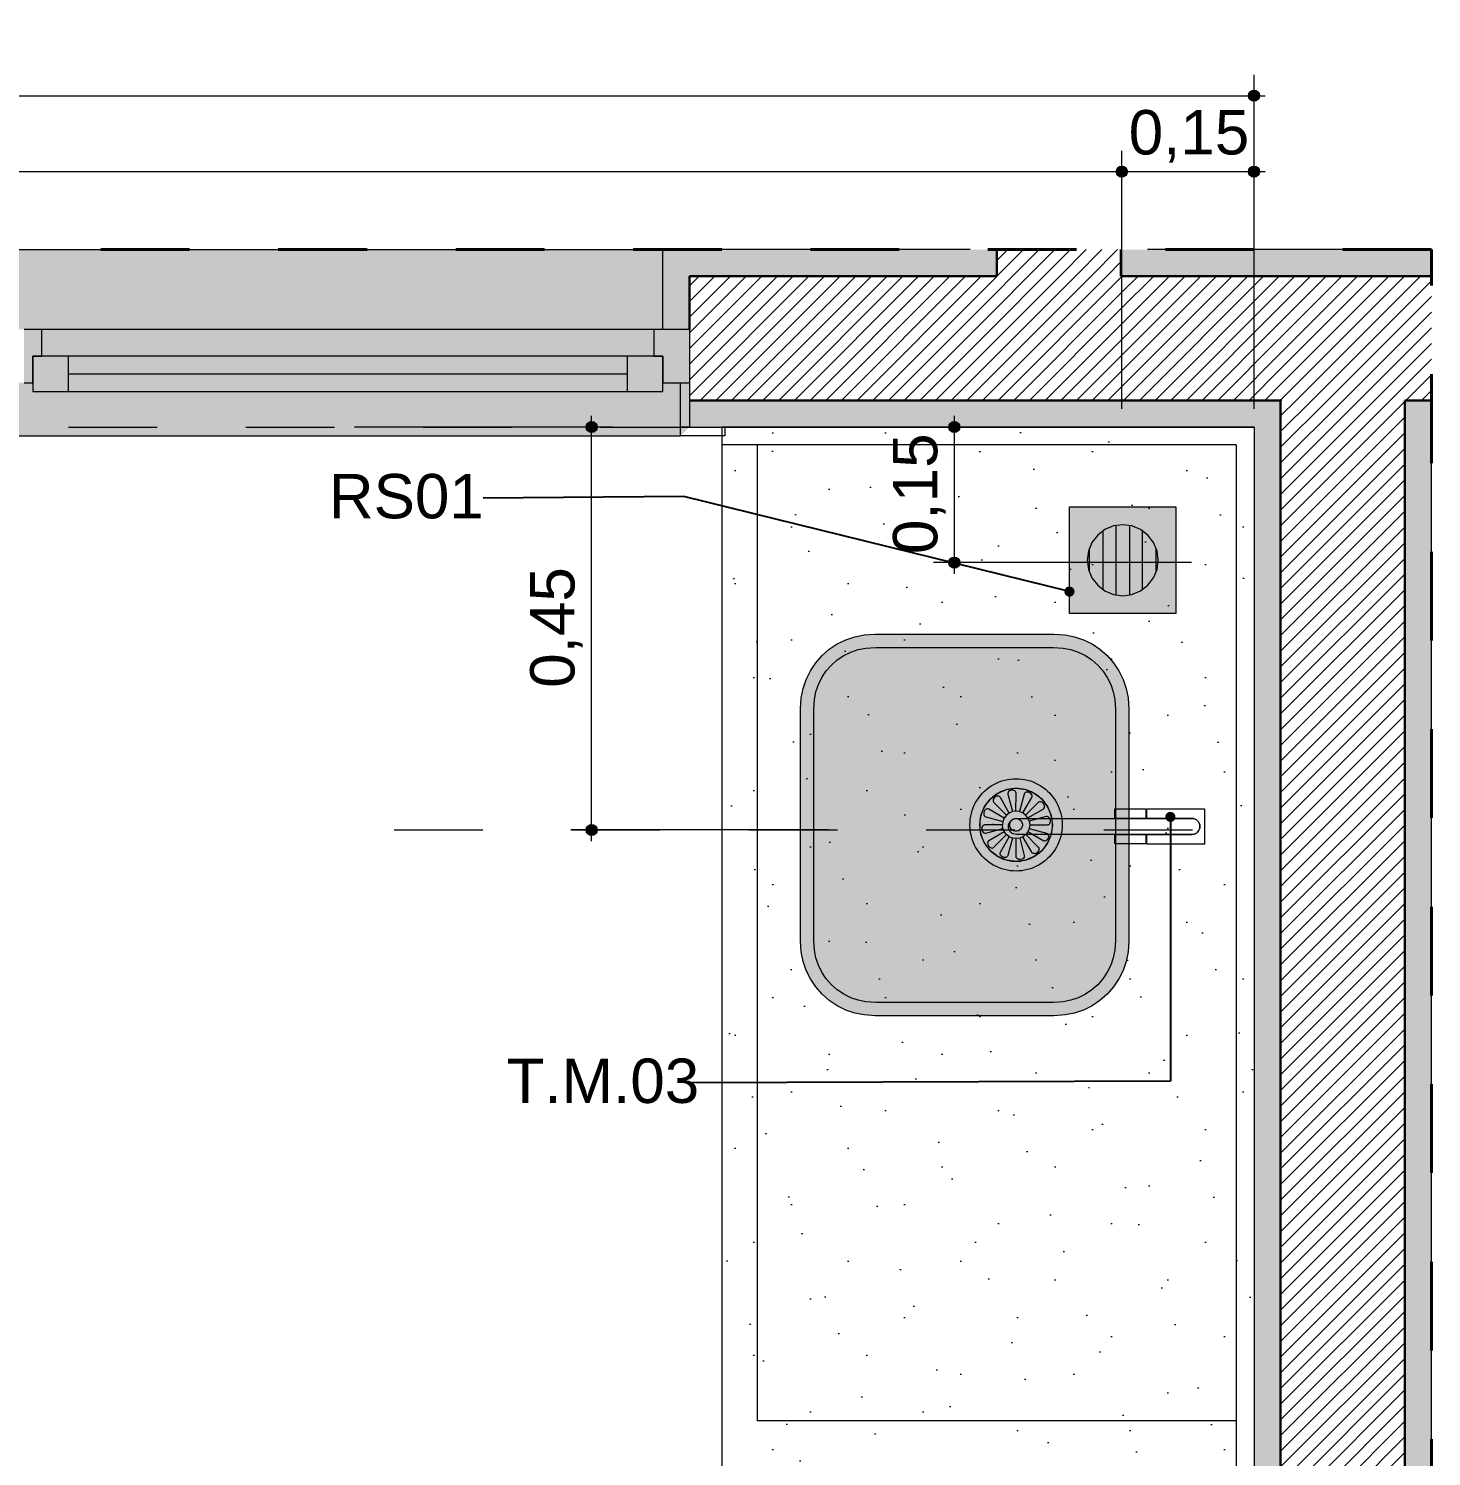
# Model space of a CAD drawing. Header units: metres. Extents: x -1.8 to 75.3, y -2 to 2.8.
# Drawn here: x 48.095 to 49.676, y 1.232 to 2.841 of the extents above; entities that cross this region are included whole.
import ezdxf

# ---------------------------------------------------------------- set-up
doc = ezdxf.new("R2010")
doc.units = ezdxf.units.M
doc.header["$MEASUREMENT"] = 0
doc.linetypes.add('Dashed', pattern=[0.035, 0.0225, -0.0125])
for name, color, linetype, lineweight in [('0_Caneta_No__1', 7, 'Continuous', 40), ('NOTAS-DETALHAMENTO.EXEC_Caneta_No__1', 7, 'Continuous', 40), ('NOTAS-DETALHAMENTO.EXEC_Caneta_No__241', 7, 'Continuous', 13), ('PAREDE CONSTRUIR_Caneta_No__10', 7, 'Continuous', 5), ('PAREDE CONSTRUIR_Caneta_No__241', 7, 'Continuous', 13), ('PAREDE CONSTRUIR_Caneta_No__255', 255, 'Continuous', 0), ('PAREDE CONSTRUIR_Caneta_No__3', 7, 'Continuous', 30), ('PAREDE CONSTRUIR_Caneta_No__91', 255, 'Continuous', 0)]:
    doc.layers.add(name, color=color, linetype=linetype, lineweight=lineweight)
for name, color, linetype, lineweight, true_color in [('0_Caneta_No__167', 7, 'Continuous', 0, 0x0035d5), ('0_Caneta_No__25', 7, 'Continuous', 13, 0x982312), ('EIXO HIDRÁULICO - Executivo.EXEC_Caneta_No__167', 7, 'Continuous', 0, 0x0035d5), ('LOUCAS-METAIS.ARQ_Caneta_No__13', 7, 'Continuous', 0, 0xaaaaaa), ('LOUCAS-METAIS.ARQ_Caneta_No__16', 7, 'Continuous', 0, 0xc9c9c9), ('LOUCAS-METAIS.ARQ_Caneta_No__18', 7, 'Continuous', 0, 0xdfdfdf), ('PAREDE CONSTRUIR_Caneta_No__9', 7, 'Continuous', 9, 0x020202), ('RALO_Caneta_No__19', 7, 'Continuous', 0, 0xe9e9e9), ('RALO_Caneta_No__96', 7, 'Continuous', 0, 0xb6b6b6)]:
    doc.layers.add(name, color=color, linetype=linetype, lineweight=lineweight, true_color=true_color)
doc.styles.add('GENERATED_STYLE_1', font='arial.ttf')
doc.dimstyles.new('GENERATED_STYLE__1', dxfattribs={"dimtxt": 0.05, "dimasz": 0.02375, "dimexe": 0.18, "dimexo": 0.267183, "dimgap": 0, "dimtad": 1, "dimzin": 0, "dimdsep": 46, "dimtxsty": 'GENERATED_STYLE_1', "dimblk": 'ARROWHEAD_11', "dimblk1": 'ARROWHEAD_11', "dimblk2": 'ARROWHEAD_11', "dimcen": 0.09, "dimclrd": 256, "dimclre": 256, "dimclrt": 256, "dimadec": 0, "dimazin": 0, "dimtfac": 1, "dimtdec": 4, "dimtmove": 0, "dimatfit": 3, "dimfxl": 0, "dimtolj": 1, "dimtzin": 0, "dimarcsym": 0})
doc.dimstyles.new('GENERATED_STYLE__2', dxfattribs={"dimtxt": 0.05, "dimasz": 0.02375, "dimexe": 0.18, "dimexo": 0.267183, "dimgap": 0, "dimtad": 1, "dimzin": 0, "dimdsep": 46, "dimtxsty": 'GENERATED_STYLE_1', "dimblk": 'ARROWHEAD_11', "dimblk1": 'ARROWHEAD_11', "dimblk2": 'ARROWHEAD_11', "dimcen": 0.09, "dimclrd": 256, "dimclre": 256, "dimclrt": 256, "dimadec": 0, "dimazin": 0, "dimtfac": 1, "dimtdec": 4, "dimtmove": 0, "dimatfit": 3, "dimfxl": 0, "dimtolj": 1, "dimtzin": 0, "dimarcsym": 0})
doc.dimstyles.new('GENERATED_STYLE__3', dxfattribs={"dimtxt": 0.05, "dimasz": 0.02375, "dimexe": 0.18, "dimexo": 0.267183, "dimgap": 0, "dimtad": 1, "dimtih": 1, "dimtoh": 1, "dimzin": 0, "dimdsep": 46, "dimtxsty": 'GENERATED_STYLE_1', "dimblk": 'ARROWHEAD_11', "dimblk1": 'ARROWHEAD_11', "dimblk2": 'ARROWHEAD_11', "dimcen": 0.09, "dimclrd": 256, "dimclre": 256, "dimclrt": 256, "dimadec": 0, "dimazin": 0, "dimtfac": 1, "dimtdec": 4, "dimtmove": 0, "dimatfit": 3, "dimfxl": 0, "dimtolj": 1, "dimtzin": 0, "dimarcsym": 0})
doc.dimstyles.new('GENERATED_STYLE__4', dxfattribs={"dimtxt": 0.18, "dimasz": 0.0228, "dimexe": 0.18, "dimexo": 0.0625, "dimgap": 0, "dimtad": 0, "dimtih": 1, "dimtoh": 1, "dimdec": 4, "dimzin": 0, "dimdsep": 46, "dimcen": 0.09, "dimadec": 0, "dimazin": 0, "dimtfac": 1, "dimtdec": 4, "dimtmove": 0, "dimatfit": 3, "dimldrblk": 'ARROWHEAD_11', "dimfxl": 0, "dimtolj": 1, "dimtzin": 0, "dimarcsym": 0})
pattern_1 = [(45, (47.406207, 0.022009), (-0.008838835, 0.008838835), [])]
pattern_2 = [(45, (47.40621, 0.22201), (-0.0636396, 0.0636396), [0, -0.06, 0, -0.09]), (110, (47.60621, 0.22201), (0.0845723, 0.0307818), [0, -0.044, 0, -0.076])]

# ---------------------------------------------------------------- blocks, each defined once
blk = doc.blocks.new('*D191', base_point=(47.4062, 0.022))
at = {"layer": '0_Caneta_No__167', "linetype": 'Continuous', "lineweight": 0, "true_color": 0x0035d5}
for points in [[(48.7231, 2.3923), (48.7236, 2.3899), (48.7249, 2.3878), (48.727, 2.3865), (48.7294, 2.386), (48.7318, 2.3865), (48.7338, 2.3878), (48.7351, 2.3899), (48.7356, 2.3923), (48.7351, 2.3947), (48.7338, 2.3967), (48.7318, 2.398), (48.7294, 2.3985), (48.727, 2.398), (48.7249, 2.3967), (48.7236, 2.3947)], [(48.7231, 1.9383), (48.7236, 1.9359), (48.7249, 1.9338), (48.727, 1.9325), (48.7294, 1.932), (48.7318, 1.9325), (48.7338, 1.9338), (48.7351, 1.9359), (48.7356, 1.9383), (48.7351, 1.9407), (48.7338, 1.9427), (48.7318, 1.944), (48.7294, 1.9445), (48.727, 1.944), (48.7249, 1.9427), (48.7236, 1.9407)]]:
    blk.add_hatch(color=162, dxfattribs=at).paths.add_polyline_path(points)
at = {"layer": '0_Caneta_No__167', "color": 162, "linetype": 'Continuous', "lineweight": 0, "true_color": 0x0035d5}
for p, q in [((48.7294, 2.3985), (48.7294, 2.4048)), ((48.7231, 2.3923), (48.4622, 2.3923)), ((48.7294, 1.9445), (48.7294, 2.386)), ((48.7528, 2.3923), (48.7356, 2.3923)), ((48.7231, 1.9383), (48.7059, 1.9383)), ((48.7294, 1.9258), (48.7294, 1.932)), ((48.9966, 1.9383), (48.7356, 1.9383))]:
    blk.add_line(p, q, dxfattribs=at)
for centre in [(48.7294, 2.3923), (48.7294, 1.9383)]:
    blk.add_circle(centre, 0.00625, dxfattribs=at)
at = {"layer": '0_Caneta_No__167', "color": 162, "lineweight": 0, "true_color": 0x0035d5, "insert": (48.7194, 2.0985), "char_height": 0.05, "attachment_point": 7, "rotation": 90, "style": 'GENERATED_STYLE_1'}
blk.add_mtext('\\A1;{\\pql;\\fArial|b0|i0|c0|p0;\\W1.000000;0,45}', dxfattribs=at)
blk = doc.blocks.new('ARROWHEAD_11')
at = {"color": 0, "linetype": 'Continuous', "lineweight": 0}
blk.add_line((0, 0), (-1, 0), dxfattribs=at)
at = {"color": 0, "linetype": 'Continuous', "lineweight": 0, "const_width": 0.25, "flags": 128}
blk.add_lwpolyline([(-0.125, 0, 1), (0.125, 0, 1)], format="xyb", close=True, dxfattribs=at)
blk = doc.blocks.new('*D194', base_point=(47.4062, 0.022))
at = {"layer": '0_Caneta_No__25', "linetype": 'Continuous', "lineweight": 13, "true_color": 0x982312}
for points in [[(44.2379, 2.6802), (44.2384, 2.6778), (44.2398, 2.6758), (44.2418, 2.6745), (44.2442, 2.674), (44.2466, 2.6745), (44.2486, 2.6758), (44.25, 2.6778), (44.2504, 2.6802), (44.25, 2.6826), (44.2486, 2.6846), (44.2466, 2.686), (44.2442, 2.6865), (44.2418, 2.686), (44.2398, 2.6846), (44.2384, 2.6826)], [(49.3208, 2.6802), (49.3213, 2.6778), (49.3227, 2.6758), (49.3247, 2.6745), (49.3271, 2.674), (49.3295, 2.6745), (49.3315, 2.6758), (49.3329, 2.6778), (49.3333, 2.6802), (49.3329, 2.6826), (49.3315, 2.6846), (49.3295, 2.686), (49.3271, 2.6865), (49.3247, 2.686), (49.3227, 2.6846), (49.3213, 2.6826)]]:
    blk.add_hatch(color=24, dxfattribs=at).paths.add_polyline_path(points)
at = {"layer": '0_Caneta_No__25', "color": 24, "linetype": 'Continuous', "lineweight": 13, "true_color": 0x982312}
for p, q in [((44.2442, 2.6865), (44.2442, 2.7037)), ((44.2442, 2.413), (44.2442, 2.674)), ((44.2504, 2.6802), (49.3208, 2.6802))]:
    blk.add_line(p, q, dxfattribs=at)
for centre in [(44.2442, 2.6802), (49.3271, 2.6802)]:
    blk.add_circle(centre, 0.00625, dxfattribs=at)
at = {"layer": '0_Caneta_No__25', "color": 24, "lineweight": 13, "true_color": 0x982312, "insert": (46.7189, 2.6902), "char_height": 0.05, "attachment_point": 7, "style": 'GENERATED_STYLE_1'}
blk.add_mtext('\\A1;{\\pql;\\fArial|b0|i0|c0|p0;\\W1.000000;5,08}', dxfattribs=at)
blk = doc.blocks.new('*D195', base_point=(47.4062, 0.022))
at = {"layer": '0_Caneta_No__25', "linetype": 'Continuous', "lineweight": 13, "true_color": 0x982312}
for points in [[(49.3208, 2.6802), (49.3213, 2.6778), (49.3227, 2.6758), (49.3247, 2.6745), (49.3271, 2.674), (49.3295, 2.6745), (49.3315, 2.6758), (49.3329, 2.6778), (49.3333, 2.6802), (49.3329, 2.6826), (49.3315, 2.6846), (49.3295, 2.686), (49.3271, 2.6865), (49.3247, 2.686), (49.3227, 2.6846), (49.3213, 2.6826)], [(49.4699, 2.6802), (49.4704, 2.6778), (49.4718, 2.6758), (49.4738, 2.6745), (49.4762, 2.674), (49.4786, 2.6745), (49.4806, 2.6758), (49.482, 2.6778), (49.4824, 2.6802), (49.482, 2.6826), (49.4806, 2.6846), (49.4786, 2.686), (49.4762, 2.6865), (49.4738, 2.686), (49.4718, 2.6846), (49.4704, 2.6826)]]:
    blk.add_hatch(color=24, dxfattribs=at).paths.add_polyline_path(points)
at = {"layer": '0_Caneta_No__25', "color": 24, "linetype": 'Continuous', "lineweight": 13, "true_color": 0x982312}
for p, q in [((49.3271, 2.6865), (49.3271, 2.7037)), ((49.4762, 2.6865), (49.4762, 2.7037)), ((49.3271, 2.413), (49.3271, 2.674)), ((49.3333, 2.6802), (49.4699, 2.6802)), ((49.4762, 2.413), (49.4762, 2.674)), ((49.4824, 2.6802), (49.4887, 2.6802))]:
    blk.add_line(p, q, dxfattribs=at)
for centre in [(49.3271, 2.6802), (49.4762, 2.6802)]:
    blk.add_circle(centre, 0.00625, dxfattribs=at)
at = {"layer": '0_Caneta_No__25', "color": 24, "lineweight": 13, "true_color": 0x982312, "insert": (49.3349, 2.6902), "char_height": 0.05, "attachment_point": 7, "style": 'GENERATED_STYLE_1'}
blk.add_mtext('\\A1;{\\pql;\\fArial|b0|i0|c0|p0;\\W1.000000;0,15}', dxfattribs=at)
blk = doc.blocks.new('*D196', base_point=(47.4062, 0.022))
at = {"layer": '0_Caneta_No__25', "linetype": 'Continuous', "lineweight": 13, "true_color": 0x982312}
for points in [[(44.0899, 2.7657), (44.0904, 2.7634), (44.0918, 2.7613), (44.0938, 2.76), (44.0962, 2.7595), (44.0986, 2.76), (44.1006, 2.7613), (44.102, 2.7634), (44.1024, 2.7657), (44.102, 2.7681), (44.1006, 2.7702), (44.0986, 2.7715), (44.0962, 2.772), (44.0938, 2.7715), (44.0918, 2.7702), (44.0904, 2.7681)], [(49.4699, 2.7657), (49.4704, 2.7634), (49.4718, 2.7613), (49.4738, 2.76), (49.4762, 2.7595), (49.4786, 2.76), (49.4806, 2.7613), (49.482, 2.7634), (49.4824, 2.7657), (49.482, 2.7681), (49.4806, 2.7702), (49.4786, 2.7715), (49.4762, 2.772), (49.4738, 2.7715), (49.4718, 2.7702), (49.4704, 2.7681)]]:
    blk.add_hatch(color=24, dxfattribs=at).paths.add_polyline_path(points)
at = {"layer": '0_Caneta_No__25', "color": 24, "linetype": 'Continuous', "lineweight": 13, "true_color": 0x982312}
for p, q in [((44.0962, 2.772), (44.0962, 2.7892)), ((49.4762, 2.772), (49.4762, 2.7892)), ((44.0837, 2.7657), (44.0899, 2.7657)), ((44.0962, 2.4986), (44.0962, 2.7595)), ((44.1024, 2.7657), (49.4699, 2.7657)), ((49.4762, 2.4986), (49.4762, 2.7595)), ((49.4824, 2.7657), (49.4887, 2.7657))]:
    blk.add_line(p, q, dxfattribs=at)
for centre in [(44.0962, 2.7657), (49.4762, 2.7657)]:
    blk.add_circle(centre, 0.00625, dxfattribs=at)
at = {"layer": '0_Caneta_No__25', "color": 24, "lineweight": 13, "true_color": 0x982312, "insert": (46.7195, 2.7757), "char_height": 0.05, "attachment_point": 7, "style": 'GENERATED_STYLE_1'}
blk.add_mtext('\\A1;{\\pql;\\fArial|b0|i0|c0|p0;\\W1.000000;5,38}', dxfattribs=at)
blk = doc.blocks.new('*D200', base_point=(47.4062, 0.022))
at = {"layer": '0_Caneta_No__25', "linetype": 'Continuous', "lineweight": 13, "true_color": 0x982312}
for points in [[(49.1322, 2.3923), (49.1327, 2.3899), (49.134, 2.3878), (49.136, 2.3865), (49.1384, 2.386), (49.1408, 2.3865), (49.1429, 2.3878), (49.1442, 2.3899), (49.1447, 2.3923), (49.1442, 2.3947), (49.1429, 2.3967), (49.1408, 2.398), (49.1384, 2.3985), (49.136, 2.398), (49.134, 2.3967), (49.1327, 2.3947)], [(49.1322, 2.2396), (49.1327, 2.2372), (49.134, 2.2352), (49.136, 2.2338), (49.1384, 2.2334), (49.1408, 2.2338), (49.1429, 2.2352), (49.1442, 2.2372), (49.1447, 2.2396), (49.1442, 2.242), (49.1429, 2.244), (49.1408, 2.2454), (49.1384, 2.2459), (49.136, 2.2454), (49.134, 2.244), (49.1327, 2.242)]]:
    blk.add_hatch(color=24, dxfattribs=at).paths.add_polyline_path(points)
at = {"layer": '0_Caneta_No__25', "color": 24, "linetype": 'Continuous', "lineweight": 13, "true_color": 0x982312}
for p, q in [((49.1384, 2.3985), (49.1384, 2.4048)), ((49.1322, 2.3923), (49.115, 2.3923)), ((49.1384, 2.2459), (49.1384, 2.386)), ((49.4056, 2.3923), (49.1447, 2.3923)), ((49.1322, 2.2396), (49.115, 2.2396)), ((49.4056, 2.2396), (49.1447, 2.2396)), ((49.1384, 2.2271), (49.1384, 2.2334))]:
    blk.add_line(p, q, dxfattribs=at)
for centre in [(49.1384, 2.3923), (49.1384, 2.2396)]:
    blk.add_circle(centre, 0.00625, dxfattribs=at)
at = {"layer": '0_Caneta_No__25', "color": 24, "lineweight": 13, "true_color": 0x982312, "insert": (49.1284, 2.2492), "char_height": 0.05, "attachment_point": 7, "rotation": 90, "style": 'GENERATED_STYLE_1'}
blk.add_mtext('\\A1;{\\pql;\\fArial|b0|i0|c0|p0;\\W1.000000;0,15}', dxfattribs=at)

msp = doc.modelspace()

# ---------------------------------------------------------------- hatches: boundary and pattern name
at = {"layer": 'LOUCAS-METAIS.ARQ_Caneta_No__16', "linetype": 'Continuous', "lineweight": 0, "true_color": 0xc9c9c9}
h = msp.add_hatch(dxfattribs=at)
h.set_pattern_fill('Haie_OD_LEGENDA_000b', color=9, style=0, pattern_type=2)
h.set_pattern_definition(pattern_2)
h.paths.add_polyline_path([(49.4762, 2.3923), (48.8762, 2.3923), (48.8762, 2.3723), (49.4762, 2.3723)])
h = msp.add_hatch(dxfattribs=at)
h.set_pattern_fill('Haie_OD_LEGENDA_000b', color=9, style=0, pattern_type=2)
h.set_pattern_definition(pattern_2)
h.paths.add_polyline_path([(48.8762, 2.3723), (48.8762, 1.2723), (48.9162, 1.2723), (48.9162, 2.3723)])
h = msp.add_hatch(dxfattribs=at)
h.set_pattern_fill('Haie_OD_LEGENDA_000b', color=9, style=0, pattern_type=2)
h.set_pattern_definition(pattern_2)
h.paths.add_polyline_path([(48.9162, 2.3723), (48.9162, 1.2723), (49.4562, 1.2723), (49.4562, 2.3723)])
h = msp.add_hatch(dxfattribs=at)
h.set_pattern_fill('Haie_OD_LEGENDA_000b', color=9, style=0, pattern_type=2)
h.set_pattern_definition(pattern_2)
h.paths.add_polyline_path([(49.4562, 2.3723), (49.4562, 1.2723), (49.4762, 1.2723), (49.4762, 2.3723)])
h = msp.add_hatch(dxfattribs=at)
h.set_pattern_fill('Haie_OD_LEGENDA_000b', color=9, style=0, pattern_type=2)
h.set_pattern_definition(pattern_2)
h.paths.add_polyline_path([(48.8762, 1.2723), (48.8762, 0.2923), (49.4562, 0.2923), (49.4562, 1.2723)])
h = msp.add_hatch(dxfattribs=at)
h.set_pattern_fill('Haie_OD_LEGENDA_000b', color=9, style=0, pattern_type=2)
h.set_pattern_definition(pattern_2)
h.paths.add_polyline_path([(49.4562, 1.2723), (49.4562, 0.2923), (49.4762, 0.2923), (49.4762, 1.2723)])
at = {"layer": 'LOUCAS-METAIS.ARQ_Caneta_No__18', "linetype": 'Continuous', "lineweight": 0, "true_color": 0xdfdfdf}
msp.add_hatch(color=254, dxfattribs=at).paths.add_polyline_path([(49.2506, 2.159), (49.0492, 2.159), (49.0367, 2.1582), (49.0261, 2.1561), (49.0159, 2.1526), (49.0062, 2.1479), (48.9973, 2.1419), (48.9892, 2.1348), (48.982, 2.1266), (48.9761, 2.1177), (48.9713, 2.108), (48.9678, 2.0978), (48.9657, 2.0872), (48.9649, 2.0747), (48.9649, 1.8133), (48.9657, 1.8008), (48.9678, 1.7902), (48.9713, 1.78), (48.9761, 1.7704), (48.982, 1.7614), (48.9892, 1.7533), (48.9973, 1.7462), (49.0062, 1.7402), (49.0159, 1.7354), (49.0261, 1.7319), (49.0367, 1.7298), (49.0492, 1.729), (49.2506, 1.729), (49.2631, 1.7298), (49.2737, 1.7319), (49.2839, 1.7354), (49.2936, 1.7402), (49.3025, 1.7462), (49.3106, 1.7533), (49.3177, 1.7614), (49.3237, 1.7704), (49.3285, 1.78), (49.332, 1.7902), (49.3341, 1.8008), (49.3349, 1.8133), (49.3349, 2.0747), (49.3341, 2.0872), (49.332, 2.0978), (49.3285, 2.108), (49.3237, 2.1177), (49.3177, 2.1266), (49.3106, 2.1348), (49.3025, 2.1419), (49.2936, 2.1479), (49.2839, 2.1526), (49.2737, 2.1561), (49.2631, 2.1582)])
at = {"layer": 'PAREDE CONSTRUIR_Caneta_No__241', "linetype": 'Continuous', "lineweight": 13}
h = msp.add_hatch(dxfattribs=at)
h.set_pattern_fill('common_brick_000b', style=0, pattern_type=2)
h.set_pattern_definition(pattern_1)
h.paths.add_polyline_path([(49.1862, 2.5923), (49.1862, 2.5623), (49.3262, 2.5623), (49.3262, 2.5923)])
h = msp.add_hatch(dxfattribs=at)
h.set_pattern_fill('common_brick_000b', style=0, pattern_type=2)
h.set_pattern_definition(pattern_1)
h.paths.add_polyline_path([(48.8396, 2.4223), (49.1862, 2.4223), (49.1862, 2.5623), (48.8396, 2.5623), (48.8396, 2.5023), (48.8396, 2.4423)])
h = msp.add_hatch(dxfattribs=at)
h.set_pattern_fill('common_brick_000b', style=0, pattern_type=2)
h.set_pattern_definition(pattern_1)
h.paths.add_polyline_path([(49.1862, 2.4223), (49.3262, 2.4223), (49.3262, 2.5623), (49.1862, 2.5623)])
h = msp.add_hatch(dxfattribs=at)
h.set_pattern_fill('common_brick_000b', style=0, pattern_type=2)
h.set_pattern_definition(pattern_1)
h.paths.add_polyline_path([(49.3262, 2.4223), (49.5062, 2.4223), (49.5062, 2.5623), (49.3262, 2.5623)])
h = msp.add_hatch(dxfattribs=at)
h.set_pattern_fill('common_brick_000b', style=0, pattern_type=2)
h.set_pattern_definition(pattern_1)
h.paths.add_polyline_path([(49.5062, 2.4223), (49.6462, 2.5623), (49.5062, 2.5623)])
h = msp.add_hatch(dxfattribs=at)
h.set_pattern_fill('common_brick_000b', style=0, pattern_type=2)
h.set_pattern_definition(pattern_1)
h.paths.add_polyline_path([(49.5062, 2.4223), (49.6462, 2.4223), (49.6462, 2.5623)])
h = msp.add_hatch(dxfattribs=at)
h.set_pattern_fill('common_brick_000b', style=0, pattern_type=2)
h.set_pattern_definition(pattern_1)
h.paths.add_polyline_path([(49.6762, 2.5623), (49.6462, 2.5623), (49.6462, 2.4223), (49.6762, 2.4223)])
h = msp.add_hatch(dxfattribs=at)
h.set_pattern_fill('common_brick_000b', style=0, pattern_type=2)
h.set_pattern_definition(pattern_1)
h.paths.add_polyline_path([(49.5062, 2.4223), (49.5062, 0.291), (49.6462, 0.291), (49.6462, 2.4223)])
at = {"layer": 'PAREDE CONSTRUIR_Caneta_No__255', "linetype": 'Continuous', "lineweight": 0}
for points in [[(48.8096, 2.5923), (47.3696, 2.5923), (47.3696, 2.5023), (48.8096, 2.5023)], [(48.0896, 2.4423), (48.0996, 2.4423), (48.0996, 2.4723), (48.1096, 2.4723), (48.1096, 2.5023), (48.0896, 2.5023)], [(48.7696, 2.4323), (48.7696, 2.4723), (48.7996, 2.4723), (48.7996, 2.5023), (48.1096, 2.5023), (48.1096, 2.4723), (48.1396, 2.4723), (48.1396, 2.4323)], [(48.8396, 2.5023), (48.7996, 2.5023), (48.7996, 2.4723), (48.8096, 2.4723), (48.8096, 2.4423), (48.8396, 2.4423)], [(48.0996, 2.4323), (48.1396, 2.4323), (48.1396, 2.4723), (48.0996, 2.4723)], [(48.7696, 2.4723), (48.1396, 2.4723), (48.1396, 2.4323), (48.7696, 2.4323)], [(48.8096, 2.4723), (48.7696, 2.4723), (48.7696, 2.4323), (48.8096, 2.4323)], [(47.3396, 2.4423), (47.3396, 2.3923), (47.3496, 2.3823), (48.8296, 2.3823), (48.8396, 2.3923), (48.8396, 2.4423)]]:
    msp.add_hatch(color=255, dxfattribs=at).paths.add_polyline_path(points)
at = {"layer": 'PAREDE CONSTRUIR_Caneta_No__91', "linetype": 'Continuous', "lineweight": 0}
for points in [[(48.8396, 2.5923), (48.8096, 2.5923), (48.8096, 2.5023), (48.8396, 2.5023), (48.8396, 2.5623)], [(49.1562, 2.5923), (48.8396, 2.5923), (48.8396, 2.5623), (49.1562, 2.5623)], [(49.1562, 2.5923), (49.1562, 2.5623), (49.1862, 2.5623), (49.1862, 2.5923)], [(49.3262, 2.5923), (49.3262, 2.5623), (49.3562, 2.5623), (49.3562, 2.5923)], [(49.3562, 2.5923), (49.3562, 2.5623), (49.6462, 2.5623), (49.6462, 2.5923)], [(49.6462, 2.5923), (49.6462, 2.5623), (49.6762, 2.5923)], [(49.6762, 2.5923), (49.6462, 2.5623), (49.6762, 2.5623)], [(48.8396, 2.4223), (48.8396, 2.3923), (49.4762, 2.3923), (49.4762, 2.4223)], [(49.4762, 2.3923), (49.5062, 2.3923), (49.5062, 2.4223)], [(49.4762, 2.3923), (49.5062, 2.4223), (49.4762, 2.4223)], [(49.6762, 2.4223), (49.6462, 2.4223), (49.6462, 2.3923), (49.6762, 2.3923)], [(49.4762, 2.3923), (49.4762, 0.291), (49.5062, 0.291), (49.5062, 2.3923)], [(49.6762, 2.3923), (49.6462, 2.3923), (49.6462, 0.291), (49.6762, 0.291)]]:
    msp.add_hatch(color=255, dxfattribs=at).paths.add_polyline_path(points)
at = {"layer": 'RALO_Caneta_No__19', "linetype": 'Continuous', "lineweight": 0, "true_color": 0xe9e9e9}
h = msp.add_hatch(color=254, dxfattribs=at)
h.paths.add_polyline_path([(49.3881, 2.1823), (49.3881, 2.3023), (49.2681, 2.3023), (49.2681, 2.1823)])
h.paths.add_polyline_path([(49.3281, 2.2823), (49.3385, 2.2809), (49.3481, 2.2769), (49.3564, 2.2705), (49.3628, 2.2623), (49.3668, 2.2526), (49.3681, 2.2423), (49.3668, 2.2319), (49.3628, 2.2223), (49.3564, 2.214), (49.3481, 2.2076), (49.3385, 2.2036), (49.3281, 2.2023), (49.3178, 2.2036), (49.3081, 2.2076), (49.2999, 2.214), (49.2935, 2.2223), (49.2895, 2.2319), (49.2881, 2.2423), (49.2895, 2.2526), (49.2935, 2.2623), (49.2999, 2.2705), (49.3081, 2.2769), (49.3178, 2.2809)], flags=0)
for points in [[(49.3056, 2.2095), (49.3056, 2.275), (49.2999, 2.2705), (49.2935, 2.2623), (49.2906, 2.2554), (49.2906, 2.2292), (49.2935, 2.2223), (49.2999, 2.214)], [(49.3206, 2.2032), (49.3206, 2.2813), (49.3178, 2.2809), (49.3081, 2.2769), (49.3056, 2.275), (49.3056, 2.2095), (49.3081, 2.2076), (49.3178, 2.2036)], [(49.3356, 2.2032), (49.3356, 2.2813), (49.3281, 2.2823), (49.3206, 2.2813), (49.3206, 2.2032), (49.3281, 2.2023)], [(49.3385, 2.2036), (49.3481, 2.2076), (49.3506, 2.2095), (49.3506, 2.275), (49.3481, 2.2769), (49.3385, 2.2809), (49.3356, 2.2813), (49.3356, 2.2032)], [(49.3564, 2.214), (49.3628, 2.2223), (49.3656, 2.2292), (49.3656, 2.2554), (49.3628, 2.2623), (49.3564, 2.2705), (49.3506, 2.275), (49.3506, 2.2095)], [(49.2906, 2.2554), (49.2895, 2.2526), (49.2881, 2.2423), (49.2895, 2.2319), (49.2906, 2.2292)], [(49.3656, 2.2292), (49.3668, 2.2319), (49.3681, 2.2423), (49.3668, 2.2526), (49.3656, 2.2554)]]:
    msp.add_hatch(color=254, dxfattribs=at).paths.add_polyline_path(points)

# ---------------------------------------------------------------- linework, layer by layer
at = {"layer": '0_Caneta_No__1', "color": 7, "linetype": 'Dashed', "lineweight": 40}
msp.add_lwpolyline([(43.9962, -2.0482), (49.6762, -2.0482), (49.6762, 2.5923), (43.9962, 2.5923)], close=True, dxfattribs=at)
at = {"layer": 'EIXO HIDRÁULICO - Executivo.EXEC_Caneta_No__167', "color": 162, "linetype": 'Dashed', "lineweight": 0, "true_color": 0x0035d5}
msp.add_line((48.5067, 1.9383), (49.4562, 1.9383), dxfattribs=at)
at = {"layer": 'LOUCAS-METAIS.ARQ_Caneta_No__13', "color": 253, "linetype": 'Continuous', "lineweight": 0, "true_color": 0xaaaaaa, "flags": 128}
for points in [[(49.4762, 2.3923), (48.8762, 2.3923)], [(48.8762, 2.3923), (48.8762, 2.3723)], [(49.4762, 2.3923), (49.4762, 2.3723)], [(48.8762, 2.3723), (48.8762, 1.2723), (48.8762, 0.2923)], [(49.4562, 2.3723), (48.8762, 2.3723)], [(48.9162, 2.3723), (48.9162, 1.2723)], [(49.4562, 2.3723), (49.4562, 1.2723), (49.4562, 0.2923)], [(49.4762, 2.3723), (49.4762, 1.2723), (49.4762, 0.2923)], [(49.4562, 1.2723), (48.9162, 1.2723)]]:
    msp.add_lwpolyline(points, dxfattribs=at)
at = {"layer": 'LOUCAS-METAIS.ARQ_Caneta_No__13', "color": 253, "linetype": 'Continuous', "lineweight": 0, "true_color": 0xaaaaaa}
for points in [[(49.2506, 2.159), (49.2631, 2.1582), (49.2737, 2.1561), (49.2839, 2.1526), (49.2936, 2.1479), (49.3025, 2.1419), (49.3106, 2.1348), (49.3177, 2.1266), (49.3237, 2.1177), (49.3285, 2.108), (49.332, 2.0978), (49.3341, 2.0872), (49.3349, 2.0747), (49.3349, 1.8133), (49.3341, 1.8008), (49.332, 1.7902), (49.3285, 1.78), (49.3237, 1.7704), (49.3177, 1.7614), (49.3106, 1.7533), (49.3025, 1.7462), (49.2936, 1.7402), (49.2839, 1.7354), (49.2737, 1.7319), (49.2631, 1.7298), (49.2506, 1.729), (49.0492, 1.729), (49.0367, 1.7298), (49.0261, 1.7319), (49.0159, 1.7354), (49.0062, 1.7402), (48.9973, 1.7462), (48.9892, 1.7533), (48.982, 1.7614), (48.9761, 1.7704), (48.9713, 1.78), (48.9678, 1.7902), (48.9657, 1.8008), (48.9649, 1.8133), (48.9649, 2.0747), (48.9657, 2.0872), (48.9678, 2.0978), (48.9713, 2.108), (48.9761, 2.1177), (48.982, 2.1266), (48.9892, 2.1348), (48.9973, 2.1419), (49.0062, 2.1479), (49.0159, 2.1526), (49.0261, 2.1561), (49.0367, 2.1582), (49.0492, 2.159)], [(49.03, 1.7465), (49.0217, 1.7493), (49.0138, 1.7532), (49.0064, 1.7581), (48.9998, 1.7639), (48.994, 1.7705), (48.9891, 1.7779), (48.9852, 1.7858), (48.9823, 1.7941), (48.9806, 1.8028), (48.9799, 1.8138), (48.9799, 2.0742), (48.9806, 2.0853), (48.9823, 2.0939), (48.9852, 2.1023), (48.9891, 2.1102), (48.994, 2.1175), (48.9998, 2.1241), (49.0064, 2.1299), (49.0138, 2.1348), (49.0217, 2.1387), (49.03, 2.1416), (49.0387, 2.1433), (49.0497, 2.144), (49.2501, 2.144), (49.2611, 2.1433), (49.2698, 2.1416), (49.2781, 2.1387), (49.286, 2.1348), (49.2934, 2.1299), (49.3, 2.1241), (49.3058, 2.1175), (49.3107, 2.1102), (49.3146, 2.1023), (49.3175, 2.0939), (49.3192, 2.0853), (49.3199, 2.0742), (49.3199, 1.8138), (49.3192, 1.8028), (49.3175, 1.7941), (49.3146, 1.7858), (49.3107, 1.7779), (49.3058, 1.7705), (49.3, 1.7639), (49.2934, 1.7581), (49.286, 1.7532), (49.2781, 1.7493), (49.2698, 1.7465), (49.2611, 1.7447), (49.2501, 1.744), (49.0497, 1.744), (49.0387, 1.7447)], [(49.1678, 1.9109), (49.1658, 1.9135), (49.164, 1.9162), (49.1623, 1.919), (49.1608, 1.9219), (49.1596, 1.9249), (49.1584, 1.9279), (49.1575, 1.9311), (49.1568, 1.9343), (49.1563, 1.9375), (49.156, 1.9408), (49.1559, 1.944), (49.156, 1.9473), (49.1563, 1.9505), (49.1568, 1.9538), (49.1575, 1.9569), (49.1584, 1.9601), (49.1596, 1.9632), (49.1608, 1.9662), (49.1623, 1.9691), (49.164, 1.9719), (49.1658, 1.9746), (49.1678, 1.9772), (49.17, 1.9796), (49.1723, 1.9819), (49.1748, 1.9841), (49.1773, 1.9861), (49.18, 1.9879), (49.1828, 1.9896), (49.1858, 1.9911), (49.1888, 1.9924), (49.1918, 1.9935), (49.195, 1.9944), (49.1982, 1.9951), (49.2014, 1.9956), (49.2046, 1.9959), (49.2079, 1.996), (49.2112, 1.9959), (49.2144, 1.9956), (49.2176, 1.9951), (49.2208, 1.9944), (49.224, 1.9935), (49.227, 1.9924), (49.23, 1.9911), (49.2329, 1.9896), (49.2358, 1.9879), (49.2385, 1.9861), (49.241, 1.9841), (49.2435, 1.9819), (49.2458, 1.9796), (49.248, 1.9772), (49.25, 1.9746), (49.2518, 1.9719), (49.2535, 1.9691), (49.2549, 1.9662), (49.2562, 1.9632), (49.2574, 1.9601), (49.2583, 1.9569), (49.259, 1.9538), (49.2595, 1.9505), (49.2598, 1.9473), (49.2599, 1.944), (49.2598, 1.9408), (49.2595, 1.9375), (49.259, 1.9343), (49.2583, 1.9311), (49.2574, 1.9279), (49.2562, 1.9249), (49.2549, 1.9219), (49.2535, 1.919), (49.2518, 1.9162), (49.25, 1.9135), (49.248, 1.9109), (49.2458, 1.9084), (49.2435, 1.9061), (49.241, 1.904), (49.2385, 1.9019), (49.2358, 1.9001), (49.2329, 1.8984), (49.23, 1.897), (49.227, 1.8957), (49.224, 1.8946), (49.2208, 1.8937), (49.2176, 1.8929), (49.2144, 1.8924), (49.2112, 1.8921), (49.2079, 1.892), (49.2046, 1.8921), (49.2014, 1.8924), (49.1982, 1.8929), (49.195, 1.8937), (49.1918, 1.8946), (49.1888, 1.8957), (49.1858, 1.897), (49.1828, 1.8984), (49.18, 1.9001), (49.1773, 1.9019), (49.1748, 1.904), (49.1723, 1.9061), (49.17, 1.9084)], [(49.1874, 1.9082), (49.1789, 1.9148), (49.1724, 1.9233), (49.1683, 1.9333), (49.1669, 1.944), (49.1683, 1.9547), (49.1724, 1.9647), (49.1789, 1.9733), (49.1874, 1.9798), (49.1973, 1.984), (49.2079, 1.9854), (49.2185, 1.984), (49.2284, 1.9798), (49.2369, 1.9733), (49.2434, 1.9647), (49.2475, 1.9547), (49.2489, 1.944), (49.2488, 1.9466), (49.2485, 1.9492), (49.2481, 1.9517), (49.2476, 1.9542), (49.2468, 1.9567), (49.246, 1.9591), (49.245, 1.9615), (49.2438, 1.9638), (49.2425, 1.966), (49.241, 1.9681), (49.2394, 1.9701), (49.2377, 1.9721), (49.2359, 1.9739), (49.234, 1.9756), (49.232, 1.9772), (49.2298, 1.9786), (49.2276, 1.9799), (49.2253, 1.9811), (49.2229, 1.9821), (49.2205, 1.983), (49.2181, 1.9837), (49.2155, 1.9843), (49.213, 1.9847), (49.2104, 1.9849), (49.2079, 1.985), (49.2053, 1.9849), (49.2027, 1.9847), (49.2002, 1.9843), (49.1977, 1.9837), (49.1952, 1.983), (49.1928, 1.9821), (49.1904, 1.9811), (49.1881, 1.9799), (49.1859, 1.9786), (49.1838, 1.9772), (49.1817, 1.9756), (49.1798, 1.9739), (49.178, 1.9721), (49.1763, 1.9701), (49.1747, 1.9681), (49.1732, 1.966), (49.1719, 1.9638), (49.1708, 1.9615), (49.1697, 1.9591), (49.1689, 1.9567), (49.1682, 1.9542), (49.1676, 1.9517), (49.1672, 1.9492), (49.1669, 1.9466), (49.1669, 1.944), (49.1669, 1.9414), (49.1672, 1.9389), (49.1676, 1.9363), (49.1682, 1.9338), (49.1689, 1.9313), (49.1697, 1.9289), (49.1708, 1.9266), (49.1719, 1.9243), (49.1732, 1.9221), (49.1747, 1.9199), (49.1763, 1.9179), (49.178, 1.916), (49.1798, 1.9141), (49.1817, 1.9124), (49.1838, 1.9109), (49.1859, 1.9094), (49.1881, 1.9081), (49.1904, 1.9069), (49.1928, 1.9059), (49.1952, 1.905), (49.1977, 1.9043), (49.2002, 1.9037), (49.2027, 1.9033), (49.2053, 1.9031), (49.2079, 1.903), (49.2104, 1.9031), (49.213, 1.9033), (49.2155, 1.9037), (49.2181, 1.9043), (49.2205, 1.905), (49.2229, 1.9059), (49.2253, 1.9069), (49.2276, 1.9081), (49.2298, 1.9094), (49.232, 1.9109), (49.234, 1.9124), (49.2359, 1.9141), (49.2377, 1.916), (49.2394, 1.9179), (49.241, 1.9199), (49.2425, 1.9221), (49.2438, 1.9243), (49.245, 1.9266), (49.246, 1.9289), (49.2468, 1.9313), (49.2476, 1.9338), (49.2481, 1.9363), (49.2485, 1.9389), (49.2488, 1.9414), (49.2489, 1.944), (49.2475, 1.9333), (49.2434, 1.9233), (49.2369, 1.9148), (49.2284, 1.9082), (49.2185, 1.9041), (49.2079, 1.9026), (49.1973, 1.9041)], [(49.207, 1.9368), (49.2052, 1.9373), (49.2035, 1.9383), (49.2022, 1.9396), (49.2013, 1.9412), (49.2008, 1.9431), (49.2008, 1.945), (49.2013, 1.9468), (49.2022, 1.9484), (49.2035, 1.9498), (49.2051, 1.9507), (49.2069, 1.9512), (49.2088, 1.9512), (49.2106, 1.9507), (49.2123, 1.9498), (49.2136, 1.9484), (49.2145, 1.9468), (49.215, 1.945), (49.215, 1.9431), (49.2145, 1.9413), (49.2136, 1.9396), (49.2123, 1.9383), (49.2107, 1.9373), (49.2088, 1.9368)], [(49.3192, 1.962), (49.3542, 1.962), (49.3542, 1.9513), (49.3192, 1.9513)], [(49.3192, 1.9226), (49.3192, 1.9333), (49.3542, 1.9333), (49.3542, 1.9226)]]:
    msp.add_lwpolyline(points, close=True, dxfattribs=at)
for points in [[(49.2118, 1.9591), (49.2155, 1.9575), (49.2256, 1.975), (49.2259, 1.9759), (49.2259, 1.977), (49.2255, 1.978), (49.2249, 1.979), (49.2239, 1.9798), (49.2228, 1.9805), (49.2216, 1.9808), (49.2203, 1.9809), (49.2192, 1.9807), (49.2182, 1.9802), (49.2175, 1.9794), (49.217, 1.9785), (49.2118, 1.9591), (49.2078, 1.9596), (49.2038, 1.959), (49.2001, 1.9574), (49.197, 1.9549), (49.1945, 1.9517), (49.193, 1.948), (49.1925, 1.9439), (49.1725, 1.944), (49.1716, 1.9438), (49.1707, 1.9433), (49.1699, 1.9425), (49.1694, 1.9414), (49.1692, 1.9401), (49.1692, 1.9388), (49.1695, 1.9376), (49.1701, 1.9365), (49.1708, 1.9356), (49.1718, 1.9349), (49.1728, 1.9347), (49.1738, 1.9348), (49.1931, 1.9399), (49.1946, 1.9362), (49.1773, 1.9261), (49.1765, 1.9255), (49.176, 1.9246), (49.1758, 1.9235), (49.1759, 1.9223), (49.1763, 1.9211), (49.1769, 1.92), (49.1778, 1.9191), (49.1789, 1.9184), (49.18, 1.918), (49.1811, 1.9179), (49.1821, 1.9182), (49.1829, 1.9188), (49.1971, 1.933), (49.1946, 1.9362)], [(49.2078, 1.9596), (49.2079, 1.9797), (49.2077, 1.9807), (49.2072, 1.9816), (49.2064, 1.9824), (49.2053, 1.9829), (49.2041, 1.9831), (49.2028, 1.9831), (49.2015, 1.9828), (49.2004, 1.9822), (49.1995, 1.9815), (49.1989, 1.9805), (49.1986, 1.9795), (49.1987, 1.9785), (49.2038, 1.959)], [(49.2001, 1.9574), (49.1902, 1.9749), (49.1896, 1.9757), (49.1887, 1.9762), (49.1876, 1.9765), (49.1864, 1.9764), (49.1852, 1.976), (49.1841, 1.9753), (49.1832, 1.9744), (49.1825, 1.9733), (49.1821, 1.9722), (49.182, 1.9711), (49.1823, 1.9701), (49.1829, 1.9693), (49.197, 1.9549)], [(49.2212, 1.9519), (49.2385, 1.9619), (49.2393, 1.9625), (49.2398, 1.9635), (49.24, 1.9645), (49.2399, 1.9657), (49.2395, 1.9669), (49.2389, 1.968), (49.238, 1.969), (49.2369, 1.9697), (49.2358, 1.9701), (49.2347, 1.9701), (49.2337, 1.9699), (49.2329, 1.9693), (49.2187, 1.9551)], [(49.1945, 1.9517), (49.1773, 1.9619), (49.1763, 1.9622), (49.1753, 1.9622), (49.1742, 1.9618), (49.1733, 1.9612), (49.1724, 1.9602), (49.1718, 1.9591), (49.1715, 1.9578), (49.1714, 1.9566), (49.1716, 1.9554), (49.1721, 1.9544), (49.1728, 1.9537), (49.1737, 1.9532), (49.193, 1.948)], [(49.2227, 1.9481), (49.2233, 1.9441), (49.2433, 1.944), (49.2442, 1.9442), (49.2451, 1.9447), (49.2459, 1.9456), (49.2464, 1.9467), (49.2466, 1.9479), (49.2466, 1.9492), (49.2463, 1.9505), (49.2457, 1.9516), (49.245, 1.9525), (49.244, 1.9531), (49.243, 1.9534), (49.242, 1.9533), (49.2227, 1.9481), (49.2212, 1.9519), (49.2187, 1.9551), (49.2155, 1.9575)], [(49.2233, 1.9441), (49.2228, 1.9401), (49.2421, 1.9348), (49.243, 1.9344), (49.2437, 1.9336), (49.2442, 1.9326), (49.2444, 1.9315), (49.2443, 1.9302), (49.244, 1.9289), (49.2434, 1.9278), (49.2425, 1.9269), (49.2416, 1.9262), (49.2405, 1.9258), (49.2395, 1.9258), (49.2385, 1.9262), (49.2213, 1.9363), (49.2188, 1.9331), (49.2329, 1.9188), (49.2335, 1.9179), (49.2338, 1.9169), (49.2337, 1.9158), (49.2333, 1.9147), (49.2326, 1.9136), (49.2317, 1.9127), (49.2306, 1.9121), (49.2294, 1.9117), (49.2282, 1.9116), (49.2271, 1.9118), (49.2262, 1.9123), (49.2256, 1.9131), (49.2157, 1.9306), (49.212, 1.929), (49.2171, 1.9095), (49.2172, 1.9085), (49.2169, 1.9075), (49.2163, 1.9066), (49.2154, 1.9058), (49.2143, 1.9052), (49.213, 1.9049), (49.2117, 1.9049), (49.2105, 1.9051), (49.2094, 1.9057), (49.2086, 1.9064), (49.2081, 1.9073), (49.2079, 1.9083), (49.208, 1.9285), (49.204, 1.929), (49.1988, 1.9095), (49.1983, 1.9086), (49.1976, 1.9079), (49.1966, 1.9074), (49.1955, 1.9071), (49.1942, 1.9072), (49.193, 1.9076), (49.1918, 1.9082), (49.1909, 1.909), (49.1902, 1.91), (49.1899, 1.9111), (49.1899, 1.9121), (49.1902, 1.9131), (49.2003, 1.9305), (49.1971, 1.933)], [(49.1931, 1.9399), (49.1925, 1.9439)], [(49.2188, 1.9331), (49.2157, 1.9306)], [(49.2228, 1.9401), (49.2213, 1.9363)], [(49.204, 1.929), (49.2003, 1.9305)], [(49.212, 1.929), (49.208, 1.9285)]]:
    msp.add_lwpolyline(points, dxfattribs=at)
for points in [[(49.2083, 1.9333, -1), (49.2083, 1.9513), (49.4062, 1.9513, -1), (49.4062, 1.9333)], [(49.3552, 1.9223), (49.3552, 1.9333), (49.4062, 1.9333, 1), (49.4062, 1.9513), (49.3552, 1.9513), (49.3552, 1.9622), (49.4202, 1.9622), (49.4202, 1.9223)]]:
    msp.add_lwpolyline(points, format="xyb", close=True, dxfattribs=at)
at = {"layer": 'PAREDE CONSTRUIR_Caneta_No__10', "color": 7, "linetype": 'Continuous', "lineweight": 5}
for p, q in [((48.8296, 2.3923), (48.8296, 2.4423)), ((48.8296, 2.4423), (48.8396, 2.4423)), ((48.8396, 2.4423), (48.8396, 2.3923)), ((48.8396, 2.3923), (48.8296, 2.3923)), ((48.8296, 2.3923), (48.8796, 2.3923)), ((48.8296, 2.3823), (48.8296, 2.3923)), ((48.8796, 2.3823), (48.8296, 2.3823)), ((48.8796, 2.3923), (48.8796, 2.3823))]:
    msp.add_line(p, q, dxfattribs=at)
at = {"layer": 'PAREDE CONSTRUIR_Caneta_No__241', "color": 7, "linetype": 'Continuous', "lineweight": 13}
for p, q in [((48.8096, 2.5023), (48.8096, 2.5923)), ((48.8396, 2.5923), (48.8096, 2.5923)), ((48.8396, 2.5923), (48.8096, 2.5923)), ((48.8096, 2.5023), (48.8096, 2.5923)), ((48.8396, 2.5023), (48.8096, 2.5023)), ((48.8396, 2.5023), (48.8396, 2.4423)), ((48.8396, 2.5023), (48.8396, 2.4423)), ((48.8396, 2.4423), (48.8396, 2.4223)), ((48.8396, 2.4423), (48.8396, 2.4223)), ((48.8396, 2.4223), (48.8396, 2.3923)), ((48.8396, 2.4223), (48.8396, 2.3923)), ((48.8396, 2.3923), (48.8796, 2.3923)), ((48.8396, 2.3923), (48.8796, 2.3923))]:
    msp.add_line(p, q, dxfattribs=at)
for points in [[(49.1562, 2.5923), (48.8396, 2.5923)], [(49.6762, 2.5923), (49.3562, 2.5923)], [(48.8396, 2.3923), (49.4762, 2.3923)], [(49.4762, 2.3923), (49.4762, 0.291)], [(49.6762, 0.291), (49.6762, 2.3923)]]:
    msp.add_lwpolyline(points, dxfattribs=at)
at = {"layer": 'PAREDE CONSTRUIR_Caneta_No__3', "color": 7, "linetype": 'Continuous', "lineweight": 30}
for p, q in [((49.1862, 2.5923), (49.1862, 2.5623)), ((49.1862, 2.5923), (49.1862, 2.5623)), ((49.3262, 2.5623), (49.3262, 2.5923)), ((49.3262, 2.5623), (49.3262, 2.5923)), ((49.1862, 2.5623), (48.8396, 2.5623)), ((48.8396, 2.5623), (48.8396, 2.5023)), ((49.5062, 2.5623), (49.3262, 2.5623)), ((49.6462, 2.5623), (49.5062, 2.5623)), ((49.6762, 2.5623), (49.6462, 2.5623)), ((49.6762, 2.5623), (49.6462, 2.5623)), ((48.8396, 2.4223), (49.1862, 2.4223)), ((49.1862, 2.4223), (49.3262, 2.4223)), ((49.3262, 2.4223), (49.5062, 2.4223)), ((49.5062, 2.3923), (49.5062, 2.4223)), ((49.5062, 2.3923), (49.5062, 2.4223)), ((49.6462, 2.4223), (49.6762, 2.4223)), ((49.6462, 0.291), (49.6462, 2.4223)), ((49.6462, 2.4223), (49.6762, 2.4223)), ((49.5062, 2.3923), (49.5062, 0.291))]:
    msp.add_line(p, q, dxfattribs=at)
msp.add_point((49.5062, 2.4223), dxfattribs=at)
at = {"layer": 'PAREDE CONSTRUIR_Caneta_No__9', "color": 18, "linetype": 'Continuous', "lineweight": 9, "true_color": 0x020202}
for p, q in [((47.3696, 2.5923), (48.8096, 2.5923)), ((48.1096, 2.5023), (48.0896, 2.5023)), ((48.1096, 2.4723), (48.1096, 2.5023)), ((48.7996, 2.5023), (48.1096, 2.5023)), ((48.8396, 2.5023), (48.7996, 2.5023)), ((48.7996, 2.5023), (48.7996, 2.4723)), ((48.0996, 2.4423), (48.0996, 2.4723)), ((48.0996, 2.4723), (48.1096, 2.4723)), ((48.1396, 2.4723), (48.0996, 2.4723)), ((48.0996, 2.4723), (48.0996, 2.4323)), ((48.1396, 2.4323), (48.1396, 2.4723)), ((48.7696, 2.4723), (48.1396, 2.4723)), ((48.8096, 2.4723), (48.7696, 2.4723)), ((48.7696, 2.4723), (48.7696, 2.4323)), ((48.7996, 2.4723), (48.8096, 2.4723)), ((48.8096, 2.4723), (48.8096, 2.4423)), ((48.8096, 2.4323), (48.8096, 2.4723)), ((48.1396, 2.4523), (48.7696, 2.4523)), ((48.0896, 2.4423), (48.0996, 2.4423)), ((48.0996, 2.4323), (48.1396, 2.4323)), ((48.1396, 2.4323), (48.7696, 2.4323)), ((48.1396, 2.4323), (48.7696, 2.4323)), ((48.7696, 2.4323), (48.8096, 2.4323)), ((48.8096, 2.4423), (48.8396, 2.4423)), ((47.3496, 2.3823), (48.8296, 2.3823))]:
    msp.add_line(p, q, dxfattribs=at)
at = {"layer": 'PAREDE CONSTRUIR_Caneta_No__9', "color": 18, "linetype": 'Dashed', "lineweight": 9, "true_color": 0x020202}
msp.add_line((47.3396, 2.3923), (48.8396, 2.3923), dxfattribs=at)
at = {"layer": 'RALO_Caneta_No__96', "color": 253, "linetype": 'Continuous', "lineweight": 0, "true_color": 0xb6b6b6}
for p, q in [((49.2681, 2.1823), (49.2681, 2.3023)), ((49.2681, 2.3023), (49.3881, 2.3023)), ((49.3881, 2.3023), (49.3881, 2.1823)), ((49.2999, 2.2705), (49.2935, 2.2623)), ((49.3081, 2.2769), (49.2999, 2.2705)), ((49.3056, 2.275), (49.3056, 2.2095)), ((49.3178, 2.2809), (49.3081, 2.2769)), ((49.3281, 2.2823), (49.3178, 2.2809)), ((49.3206, 2.2032), (49.3206, 2.2813)), ((49.3385, 2.2809), (49.3281, 2.2823)), ((49.3356, 2.2813), (49.3356, 2.2032)), ((49.3481, 2.2769), (49.3385, 2.2809)), ((49.3564, 2.2705), (49.3481, 2.2769)), ((49.3506, 2.2095), (49.3506, 2.275)), ((49.3628, 2.2623), (49.3564, 2.2705)), ((49.2935, 2.2623), (49.2895, 2.2526)), ((49.2906, 2.2292), (49.2906, 2.2554)), ((49.3668, 2.2526), (49.3628, 2.2623)), ((49.3656, 2.2554), (49.3656, 2.2292)), ((49.2895, 2.2526), (49.2881, 2.2423)), ((49.2881, 2.2423), (49.2895, 2.2319)), ((49.3681, 2.2423), (49.3668, 2.2526)), ((49.3668, 2.2319), (49.3681, 2.2423)), ((49.2895, 2.2319), (49.2935, 2.2223)), ((49.2935, 2.2223), (49.2999, 2.214)), ((49.3564, 2.214), (49.3628, 2.2223)), ((49.3628, 2.2223), (49.3668, 2.2319)), ((49.2999, 2.214), (49.3081, 2.2076)), ((49.3081, 2.2076), (49.3178, 2.2036)), ((49.3385, 2.2036), (49.3481, 2.2076)), ((49.3481, 2.2076), (49.3564, 2.214)), ((49.3178, 2.2036), (49.3281, 2.2023)), ((49.3281, 2.2023), (49.3385, 2.2036)), ((49.3881, 2.1823), (49.2681, 2.1823))]:
    msp.add_line(p, q, dxfattribs=at)

# ---------------------------------------------------------------- texts
at = {"layer": 'NOTAS-DETALHAMENTO.EXEC_Caneta_No__1', "color": 7, "linetype": 'Continuous', "lineweight": 40, "insert": (48.4332, 2.3141), "char_height": 0.05, "attachment_point": 4, "rotation": 0.0004, "style": 'GENERATED_STYLE_1'}
msp.add_mtext('\\A1;{\\pql;\\fArial|b0|i0|c0|p0;\\W1.000000;RS01}', dxfattribs=at)
at = {"layer": 'NOTAS-DETALHAMENTO.EXEC_Caneta_No__1', "color": 7, "linetype": 'Continuous', "lineweight": 40, "insert": (48.6334, 1.6553), "char_height": 0.05, "attachment_point": 4, "style": 'GENERATED_STYLE_1'}
msp.add_mtext('\\A1;{\\pql;\\fArial|b0|i0|c0|p0;\\W1.000000;T.M.0\\fArial|b0|i0|c0|p0;\\W1.000000;3}', dxfattribs=at)

# ---------------------------------------------------------------- dimensions: what is measured, and where the dimension line sits
at = {"color": 24, "linetype": 'Continuous', "lineweight": 13, "true_color": 0x982312}
for base, p1, p2, picture, middle in [((49.4762, 2.7657), (44.0962, 2.2729), (49.4762, 2.3359), '*D196', (46.7842, 2.8007)), ((49.3271, 2.6802), (44.2442, 2.2423), (49.3271, 2.2412), '*D194', (46.7836, 2.7152)), ((49.4762, 2.6802), (49.3271, 2.2412), (49.4762, 2.3923), '*D195', (49.3996, 2.7152))]:
    dim = msp.add_linear_dim(base=base, p1=p1, p2=p2, dimstyle='GENERATED_STYLE__3', dxfattribs=at)
    dim.commit()
    dim.dimension.update_dxf_attribs({"geometry": picture, "text_midpoint": middle, "dimtype": 160})
at = {"color": 162, "linetype": 'Continuous', "lineweight": 0, "true_color": 0x0035d5}
dim = msp.add_linear_dim(base=(48.7294, 2.3923), p1=(48.7814, 1.9383), p2=(48.4319, 2.3923), angle=90, dimstyle='GENERATED_STYLE__1', dxfattribs=at)
dim.commit()
dim.dimension.update_dxf_attribs({"geometry": '*D191', "text_midpoint": (48.6944, 2.1633), "dimtype": 160, "text_rotation": 90})
at = {"color": 24, "linetype": 'Continuous', "lineweight": 13, "true_color": 0x982312}
dim = msp.add_linear_dim(base=(49.1384, 2.3923), p1=(49.3288, 2.2396), p2=(49.4762, 2.3923), angle=90, dimstyle='GENERATED_STYLE__2', dxfattribs=at)
dim.commit()
dim.dimension.update_dxf_attribs({"geometry": '*D200', "text_midpoint": (49.1034, 2.3139), "dimtype": 160, "text_rotation": 90})

# ---------------------------------------------------------------- leaders
at = {"layer": 'NOTAS-DETALHAMENTO.EXEC_Caneta_No__241', "color": 7, "linetype": 'Continuous', "lineweight": 13, "annotation_type": 0, "has_hookline": 1, "hookline_direction": 1, "text_width": 0.1563, "horizontal_direction": (1, 7e-06, 0)}
msp.add_leader([(49.2681, 2.2069), (48.8333, 2.3141), (48.6073, 2.3121)], dimstyle='GENERATED_STYLE__4', dxfattribs=at)
at = {"layer": 'NOTAS-DETALHAMENTO.EXEC_Caneta_No__241', "color": 7, "linetype": 'Continuous', "lineweight": 13, "annotation_type": 0, "has_hookline": 1, "hookline_direction": 1, "text_width": 0.2124}
msp.add_leader([(49.3819, 1.953), (49.3819, 1.6553), (48.8417, 1.6534)], dimstyle='GENERATED_STYLE__4', dxfattribs=at)

doc.saveas('drawing.dxf')
